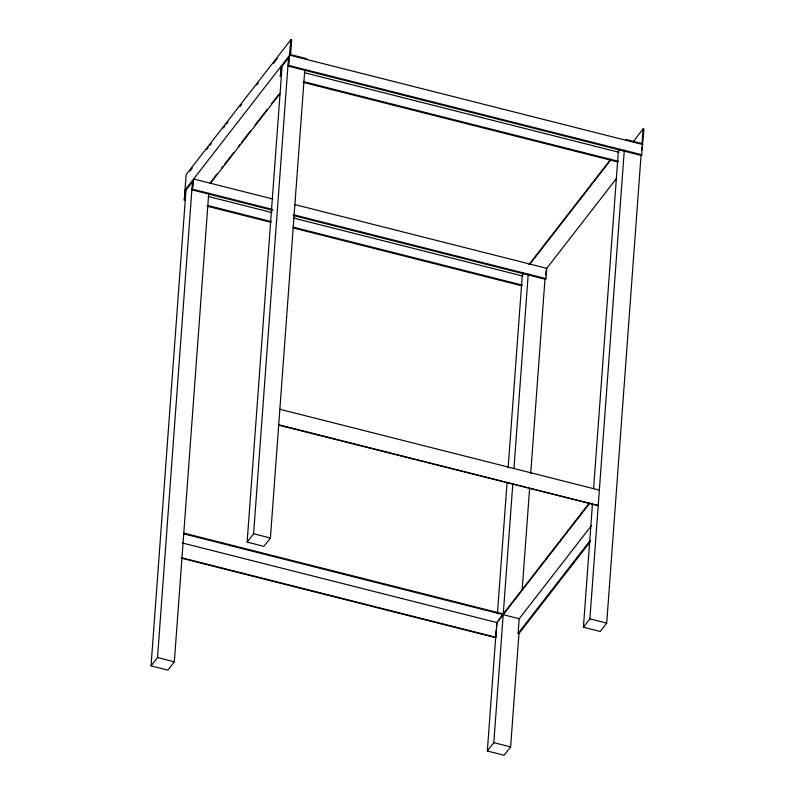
<?xml version="1.0" encoding="UTF-8"?>
<svg xmlns="http://www.w3.org/2000/svg" width="795" height="795" viewBox="0 0 795 795"><rect width="100%" height="100%" fill="white"/><g stroke="black" fill="none" stroke-linecap="round" stroke-linejoin="round"><path stroke-width="1.19" d="M208.737 193.324L174.334 661.808L167.854 670.145L151.04 665.892L185.99 190.005M151.04 665.892L157.519 657.544L192.47 181.658M272.814 210.327L192.34 189.965L193.006 180.962L185.444 190.701L184.251 200.4L186.139 174.671L290.851 39.75L291.685 39.959L290.612 54.626L306.582 58.671L306.532 59.436M192.34 189.965L193.642 178.974L272.914 199.038M281.072 66.313L280.317 76.598L281.519 66.899L289.082 57.17L288.416 66.174L641.535 155.522L643.96 129.108L643.115 128.889L633.257 141.599M304.813 69.533L270.409 538.006L263.93 546.354L247.116 542.101L282.066 66.204M247.116 542.101L253.595 533.753L288.535 57.866M288.416 66.174L290.851 39.75M519.075 631.945L510.629 746.903L504.149 755.25L487.335 750.997L496.239 629.859M496.448 627.007L496.796 622.256M497.412 613.79L507.041 482.764M508.124 467.927L522.285 275.1L523.726 273.241M182.184 558.368L495.663 637.689L497.064 622.614L589.771 503.156M487.335 750.997L493.814 742.649L512.785 484.304M513.968 468.235L528.218 274.176M590.327 541.634L518.946 633.605L518.111 633.386L519.185 618.729L591.321 525.783M522.156 589.92L529.599 488.557M530.692 473.731L545.032 278.429M545.787 274.812L546.115 270.31M293.236 215.495L545.459 279.313L545.996 278.618L546.751 268.332L294.528 204.504M641.108 154.637L606.704 623.111L600.225 631.459L583.411 627.205L592.394 504.825M593.577 488.756L618.361 151.308L619.802 149.45M583.411 627.205L589.89 618.858L624.294 150.374M626.013 140.288L626.072 139.513L642.042 143.557L643.115 128.889M641.943 149.897L642.191 146.518M190.015 170.975L192.291 168.043M206.71 149.46L208.22 147.512M209.741 145.555L211.261 143.597M223.395 127.955L224.915 125.998M226.436 124.04L227.946 122.092M240.09 106.441L241.61 104.493M256.785 84.936L258.305 82.978M273.48 63.431L277.266 58.542M185.006 190.104L289.708 55.183L642.827 144.541M210.218 182.83L217.055 174.035M221.606 168.172L223.117 166.215M224.637 164.257L233.74 152.521M238.291 146.658L239.812 144.7M241.332 142.752L250.435 131.016M254.986 125.153L267.13 109.511M271.681 103.638L279.274 93.86M210.168 183.605L279.969 93.661M528.943 264.656L610.888 159.07M529.649 264.447L610.838 159.835M546.463 268.71L616.264 178.756M498.236 620.408L502.549 614.843M589.065 503.354L503.265 613.919L183.784 533.067M518.111 633.386L590.248 540.441M288.953 65.478L642.072 154.826M304.346 72.673L619.017 152.302M303.68 81.676L618.361 161.305M303.143 82.372L617.824 162.001M192.887 189.27L272.158 209.323M293.772 214.799L545.996 278.618M208.27 196.474L271.93 212.583M293.544 218.049L522.951 276.103M207.604 205.478L271.264 221.586M292.888 227.052L522.285 285.107M207.068 206.173L270.727 222.282M293.544 228.056L521.749 285.803M279.86 409.276L599.341 490.118M278.727 424.709L598.208 505.55L278.399 425.126M253.595 533.753L270.409 538.006M589.89 618.858L606.704 623.111M183.734 533.843L519.185 618.729M182.383 542.985L497.064 622.614M181.3 557.653L495.981 637.282M157.519 657.544L174.334 661.808M493.814 742.649L510.629 746.903"/></g></svg>
